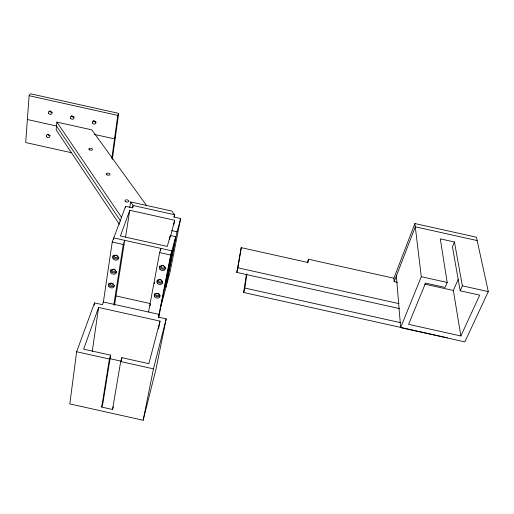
<?xml version="1.0" encoding="UTF-8"?>
<svg xmlns="http://www.w3.org/2000/svg" width="514" height="514" viewBox="0 0 514 514"><rect width="100%" height="100%" fill="white"/><g stroke="black" fill="none" stroke-linecap="round" stroke-linejoin="round"><path stroke-width="0.77" d="M397.283 282.353L394.167 281.659L393.904 278.241L308.387 259.223L308.201 262.545L241.239 247.652L236.787 272.407L399.442 308.586M112.309 159.443L118.689 113.356L30.403 93.747L29.105 95.694L25.7 142.551L71.658 152.767M146.753 205.786L91.839 129.869L56.881 122.101L56.148 129.875L119.421 224.335M76.631 351.737L69.82 403.914L143.143 420.253L155.999 369.091L166.208 318.86L158.299 317.099L159.025 314.375L103.385 301.988L102.44 304.667L94.537 302.907L76.631 351.737L109.398 359.035L110.632 355.168L83.653 349.16L98.598 307.449L160.034 321.128L158.492 328.902M111.814 158.46L117.757 115.387L118.689 113.356M94.203 305.258L94.537 302.907M92.244 351.492L98.598 307.449M103.282 302.701L112.238 242.03L125.609 206.281L132.361 207.778L133.177 205.516L130.646 201.931L129.785 207.393M113.543 239.498L113.774 237.911L171.83 250.826L158.717 317.536M447.373 337.801L243.649 292.485L246.36 274.277M243.649 292.485L244.818 288.039L246.919 273.833M125.365 207.855L125.609 206.281M113.896 304.249L123.264 244.484L124.729 240.346L114.5 305.329M125.551 237.031L129.766 210.284L174.651 220.262L173.745 224.946M132.798 207.887L133.177 205.516L174.567 214.723L174.111 217.075M113.298 406.831L112.521 409.472L101.701 407.062L109.398 359.035M110.632 355.168L102.916 403.111L101.701 407.062M236.787 272.407L237.943 267.82L241.239 247.652M112.521 409.472L120.7 361.554L121.869 357.673L148.848 363.681L160.034 321.128M121.33 360.809L121.869 357.673M148.546 311.959L159.648 252.573L160.876 248.384L160.432 250.748M150.101 305.869L150.396 304.294M154.232 283.824L154.528 282.244M169.594 239.389L170.34 235.496L175.698 236.691L165.72 287.21L177.028 231.814L180.665 218.521L173.912 217.017L174.567 214.723L171.837 211.087L130.646 201.931M170.802 235.361L174.651 220.262M158.408 317.511L170.68 255.028L175.698 236.691M180.665 218.521L169.993 272.285L160.991 305.952M143.143 420.253L153.468 368.846L166.208 318.86M170.34 235.496L167.256 246.412L120.398 235.99L129.766 210.284M307.237 262.93L308.387 259.223M393.904 278.241L414.894 223.545L476.427 237.217L488.3 291.605L464.842 341.887L400.637 327.604L396.384 275.902M394.167 281.659L415.286 226.815L477.159 240.565M400.637 327.604L421.294 276.705L414.894 223.545M454.447 241.998L452.429 246.791L460.184 290.796L479.703 295.139L460.885 335.97L408.591 324.34L425.56 283.098L445.079 287.435L447.206 282.469L440.28 238.849L454.447 241.998L462.382 285.842L460.184 290.796M460.885 335.97L453.335 290.474L458.141 279.468M115.444 136.795L114.513 138.883L94.454 134.43M29.105 95.694L117.757 115.387M27.37 119.524L56.514 126.001L120.687 221.174M421.294 276.705L447.206 282.469M462.382 285.842L488.3 291.605M424.583 284.081L453.335 290.474M171.715 230.638L177.028 231.814M237.943 267.82L399.063 303.658M112.238 242.03L123.264 244.484M159.648 252.573L170.68 255.028M244.818 288.039L400.727 322.721M115.669 295.865L150.049 303.517M109.643 358.618L121.285 361.207M120.7 361.554L153.468 368.846M56.881 122.101L121.574 217.403M52.306 112.258A1.838 1.536 32.1 0 1 49.717 110.934M74.164 117.108A1.825 1.542 30.4 0 1 71.587 115.791M96.022 121.966A1.818 1.548 28.5 0 1 93.458 120.655M50.205 135.484A1.799 1.484 30.3 0 1 47.841 134.597M165.694 267.576A3.007 2.384 15.4 0 1 162.199 269.111A3.007 2.384 15.4 0 1 159.88 266.04M162.732 282.096A2.975 2.332 15.2 0 1 159.16 282.918A2.975 2.332 15.2 0 1 157.233 280.027M160.085 295.736A2.936 2.281 15.1 0 1 156.552 296.533A2.936 2.281 15.1 0 1 154.643 293.7M116.517 271.816A2.981 2.326 18.7 0 1 113.003 272.651A2.981 2.326 18.7 0 1 110.992 269.741M118.927 257.167A3.013 2.377 19 0 1 115.515 258.728A3.013 2.377 19 0 1 113.106 255.638M114.391 285.572A2.949 2.274 18.3 0 1 110.921 286.382A2.949 2.274 18.3 0 1 108.923 283.522M157.907 293.243A1.632 1.266 15.1 0 1 158.884 295.229A1.632 1.266 15.1 0 1 156.352 295.235A1.632 1.266 15.1 0 1 156.68 293.25M161.261 279.969A1.651 1.298 15.2 0 1 160.798 282.045A1.651 1.298 15.2 0 1 158.485 280.734A1.651 1.298 15.2 0 1 160.535 279.558M163.96 265.969A1.67 1.33 15.4 0 1 163.735 268A1.67 1.33 15.4 0 1 161.293 267.222A1.67 1.33 15.4 0 1 162.366 265.462M162.79 265.462A1.67 1.33 15.4 0 1 163.619 265.725M114.982 269.677A1.658 1.291 18.7 0 1 114.596 271.765A1.658 1.291 18.7 0 1 112.258 270.448A1.658 1.291 18.7 0 1 114.243 269.259M112.605 283.484A1.42 1.099 18.3 0 1 112.425 285.341A1.42 1.099 18.3 0 1 110.382 284.158A1.42 1.099 18.3 0 1 112.29 283.298M117.417 255.863A1.677 1.324 19 0 1 116.877 257.655A1.677 1.324 19 0 1 114.616 256.936A1.677 1.324 19 0 1 115.155 255.143M116.395 255.137A1.677 1.324 19 0 1 116.8 255.31M89.5 149.863A1.87 0.951 7.7 0 0 92.494 149.548A1.87 0.951 7.7 0 0 89.969 148.27A1.87 0.951 7.7 0 0 89.5 149.863M106.963 174.85A1.934 1.022 8.3 0 0 110.035 174.484A1.934 1.022 8.3 0 0 107.394 173.122A1.934 1.022 8.3 0 0 106.963 174.85M125.744 201.719A2.005 1.105 8.9 0 0 128.898 201.289A2.005 1.105 8.9 0 0 126.136 199.843A2.005 1.105 8.9 0 0 125.744 201.719M48.689 113.343A1.844 1.536 32 0 0 51.741 113.755A1.844 1.536 32 0 0 50.173 111.133A1.844 1.536 32 0 0 48.689 113.343M70.643 118.22A1.838 1.548 30.3 0 0 73.701 118.638A1.838 1.548 30.3 0 0 72.172 116.016A1.838 1.548 30.3 0 0 70.643 118.22M92.604 123.103A1.825 1.555 28.4 0 0 95.662 123.514A1.825 1.555 28.4 0 0 94.165 120.906A1.825 1.555 28.4 0 0 92.604 123.103M46.645 136.653A1.805 1.491 30.2 0 0 49.646 137.065A1.805 1.491 30.2 0 0 48.098 134.52A1.805 1.491 30.2 0 0 46.645 136.653M159.938 269.201A3.013 2.39 15.4 0 0 165.078 269.458A3.013 2.39 15.4 0 0 162.244 265.68A3.013 2.39 15.4 0 0 159.938 269.201M157.29 283.163A2.981 2.332 15.2 0 0 162.373 283.426A2.981 2.332 15.2 0 0 159.558 279.725A2.981 2.332 15.2 0 0 157.29 283.163M154.701 296.809A2.943 2.281 15.1 0 0 159.719 297.079A2.943 2.281 15.1 0 0 156.937 293.449A2.943 2.281 15.1 0 0 154.701 296.809M111.018 272.87A2.988 2.326 18.7 0 0 116.061 273.12A2.988 2.326 18.7 0 0 113.144 269.4A2.988 2.326 18.7 0 0 111.018 272.87M113.131 258.793A3.02 2.377 19 0 0 118.239 259.037A3.02 2.377 19 0 0 115.29 255.233A3.02 2.377 19 0 0 113.131 258.793M108.949 286.626A2.955 2.274 18.3 0 0 113.935 286.889A2.955 2.274 18.3 0 0 111.043 283.24A2.955 2.274 18.3 0 0 108.949 286.626"/></g></svg>
